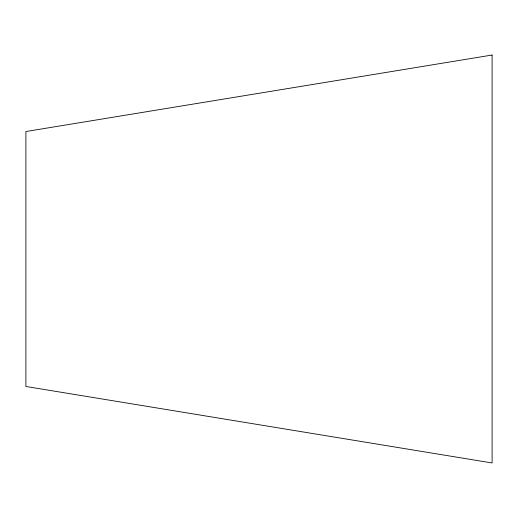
<?xml version="1.0" encoding="UTF-8"?>
<svg xmlns="http://www.w3.org/2000/svg" width="518" height="518" viewBox="0 0 518 518"><rect width="100%" height="100%" fill="white"/><g stroke="black" fill="none" stroke-linecap="round" stroke-linejoin="round"><path stroke-width="0.78" d="M492.1 55.037L25.9 131.527L25.9 386.473L492.1 462.962L492.1 55.037"/></g></svg>
